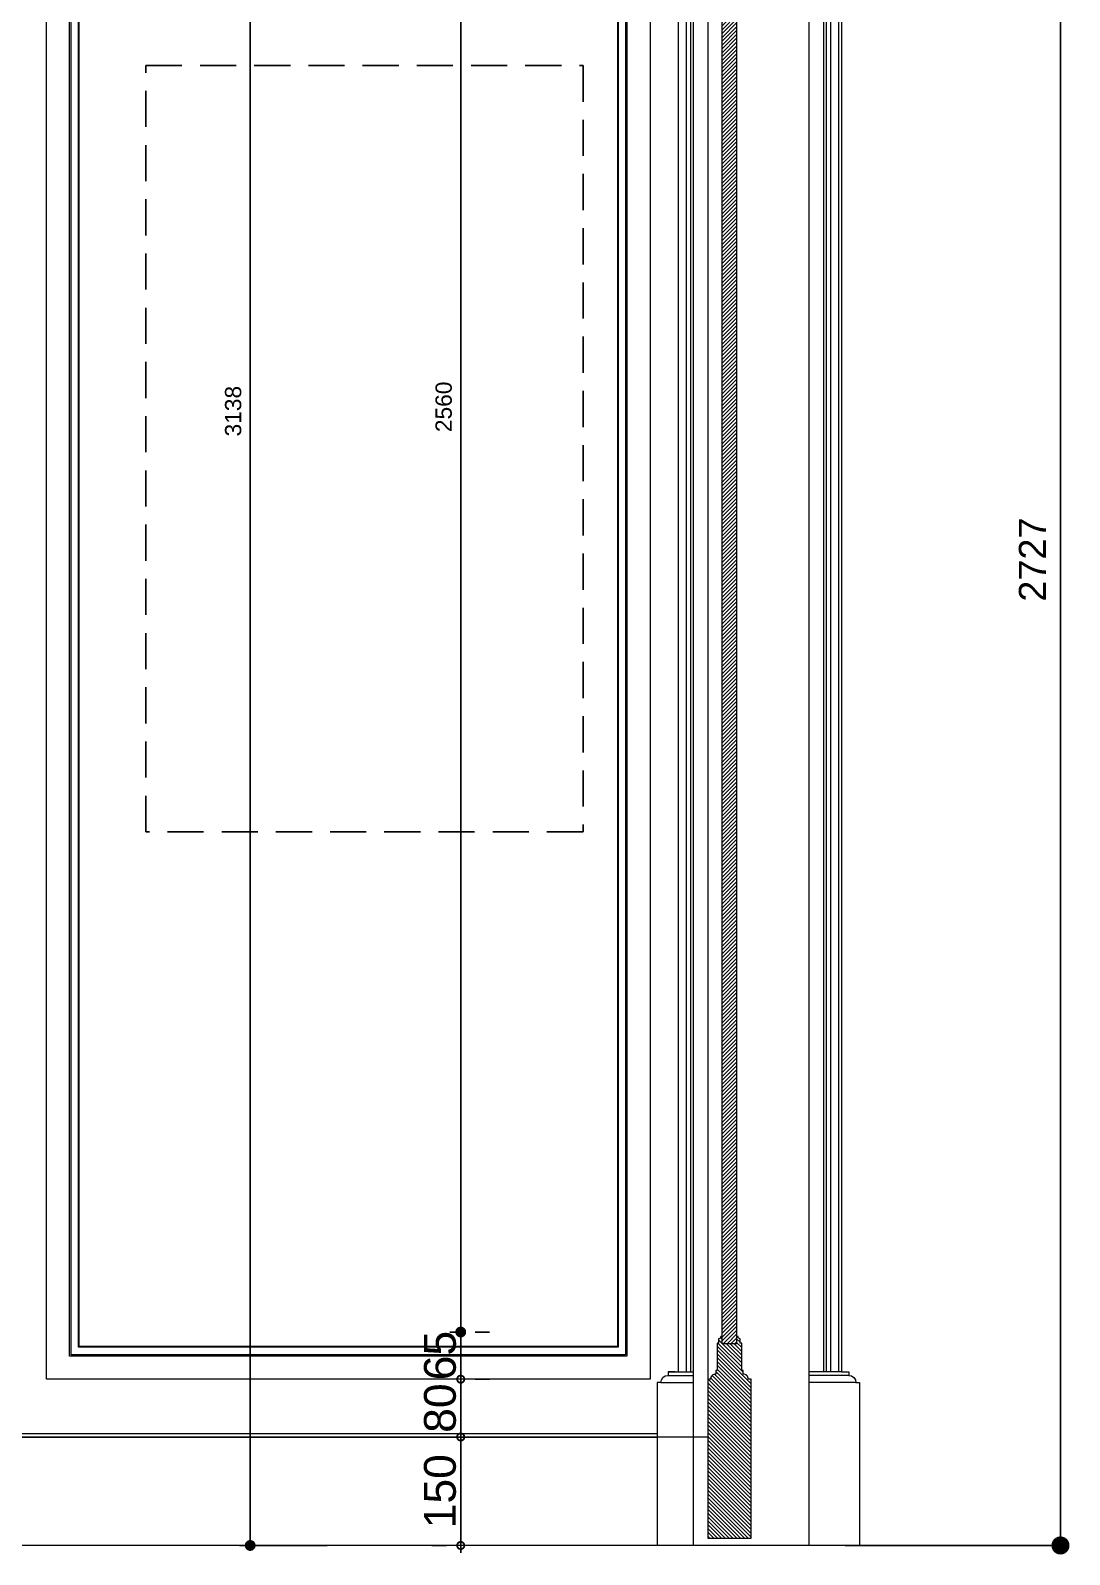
# Model space of a CAD drawing. Header units: inches. Extents: x 230831 to 416194, y 441295 to 526666.
# Drawn here: x 244103 to 245541, y 449405 to 451513 of the extents above; entities that cross this region are included whole.
import ezdxf

# ---------------------------------------------------------------- set-up
doc = ezdxf.new("R2010")
doc.units = ezdxf.units.IN
doc.header["$MEASUREMENT"] = 0
doc.linetypes.add('DASHED2', pattern=[0.375, 0.25, -0.125])
for name, color, linetype in [('8', 8, 'Continuous'), ('A-DIMESNION-1', 7, 'Continuous'), ('CQ section wall', 3, 'Continuous'), ('CQ SPOT DETAIL DIMENSION', 9, 'Continuous'), ('WOOD', 23, 'Continuous')]:
    doc.layers.add(name, color=color, linetype=linetype)
for name, color, linetype, lineweight in [('CQ gypsum 2', 42, 'Continuous', 0), ('CQ Section Flooring fin.', 6, 'Continuous', 0), ('CQ Wood', 30, 'Continuous', 0), ('Marble', 6, 'Continuous', 0)]:
    doc.layers.add(name, color=color, linetype=linetype, lineweight=lineweight)
doc.styles.get("Standard").update_dxf_attribs({"font": 'arial.ttf'})
doc.dimstyles.new('chester 15', dxfattribs={"dimscale": 0.15, "dimtxt": 150, "dimasz": 100, "dimexe": 100, "dimexo": 0, "dimgap": 80, "dimtad": 1, "dimdec": 0, "dimzin": 0, "dimdsep": 46, "dimtxsty": 'Standard', "dimblk": 'DOT', "dimcen": 100, "dimclrd": 1, "dimclre": 1, "dimclrt": 3, "dimadec": 0, "dimazin": 0, "dimtfac": 1, "dimtdec": 0, "dimtofl": 0, "dimtmove": 0, "dimatfit": 3, "dimfxl": 1, "dimtolj": 1, "dimtzin": 0, "dimlwd": -1, "dimarcsym": 0})
doc.dimstyles.new('chester 25', dxfattribs={"dimscale": 0.25, "dimtxt": 150, "dimasz": 100, "dimexe": 10, "dimexo": 20, "dimgap": 80, "dimtad": 1, "dimdec": 0, "dimzin": 0, "dimdsep": 46, "dimtxsty": 'Standard', "dimblk": 'DOT', "dimcen": 50, "dimclrd": 1, "dimclre": 1, "dimclrt": 3, "dimadec": 0, "dimazin": 0, "dimtfac": 1, "dimtdec": 0, "dimtofl": 0, "dimtmove": 0, "dimatfit": 3, "dimfxl": 1, "dimtolj": 1, "dimtzin": 0, "dimlwd": -1, "dimarcsym": 0})
doc.dimstyles.new('CQ Anno', dxfattribs={"dimscale": 40, "dimtxt": 2.2, "dimasz": 200, "dimexe": 1, "dimexo": 0.5, "dimgap": 0.5, "dimtad": 1, "dimrnd": 1, "dimdsep": 46, "dimtxsty": 'Standard', "dimblk": 'DOTSMALL', "dimcen": 0.0025, "dimdle": 0.5, "dimclrd": 8, "dimclre": 8, "dimclrt": 53, "dimazin": 2, "dimtfac": 1, "dimtix": 1, "dimtmove": 1, "dimatfit": 0, "dimfxl": 50, "dimtolj": 1, "dimtzin": 0, "dimlwd": -1, "dimarcsym": 1})

# ---------------------------------------------------------------- blocks, each defined once
blk = doc.blocks.new('SECTION A AND B')
at = {"layer": 'CQ Section Flooring fin.', "extrusion": (2.77242e-08, -3.39709e-09, 1)}
blk.add_line((234206.7, 449417.2, 0), (236734.2, 449417.2, 0), dxfattribs=at)
blk = doc.blocks.new('WD-05 cloak room')
at = {"layer": 'WOOD', "lineweight": 0}
h = blk.add_hatch(dxfattribs=at)
h.set_pattern_fill('ANSI31', color=8, scale=30, angle=810, style=0)
h.set_pattern_definition([(135, (307276.9018, 394764.5357), (-2.65165043, -2.65165043), [])])
h.paths.add_polyline_path([(234489, 451667.2), (234489, 449696.2), (234508.9, 449696.2), (234508.9, 451667.2)])
h = blk.add_hatch(dxfattribs=at)
h.set_pattern_fill('ANSI31', color=8, scale=30, angle=810, style=0)
h.set_pattern_definition([(225, (306824.4557, 566445.7782), (-2.65165043, 2.65165043), [])])
edge = h.paths.add_edge_path()
edge.add_line((234468.9, 449427.2), (234468.9, 449647.2))
edge.add_line((234468.9, 449647.2), (234472.9, 449647.2))
edge.add_arc((234479.6, 449647.5), 6.66, 86.2721, 183.0718, ccw=False)
edge.add_line((234480, 449654.2), (234480, 449659.2))
edge.add_line((234480, 449659.2), (234482, 449659.2))
edge.add_line((234482, 449659.2), (234482, 449697.2))
edge.add_line((234482, 449697.2), (234484, 449697.2))
edge.add_line((234484, 449697.2), (234484, 449703.2))
edge.add_arc((234484, 449706.2), 3.01, 270, 360.1129)
edge.add_line((234487, 449706.2), (234489, 449706.2))
edge.add_line((234489, 449706.2), (234489, 449696.2))
edge.add_line((234489, 449696.2), (234508.9, 449696.2))
edge.add_line((234508.9, 449696.2), (234508.9, 449706.2))
edge.add_line((234508.9, 449706.2), (234510.9, 449706.2))
edge.add_arc((234513.9, 449706.2), 3.01, 179.8871, 270)
edge.add_line((234513.9, 449703.2), (234513.9, 449697.2))
edge.add_line((234513.9, 449697.2), (234515.8, 449697.2))
edge.add_line((234515.8, 449697.2), (234515.8, 449659.2))
edge.add_line((234515.8, 449659.2), (234517.8, 449659.2))
edge.add_line((234517.8, 449659.2), (234517.8, 449654.2))
edge.add_arc((234518.3, 449647.5), 6.66, -3.0718, 93.7279, ccw=False)
edge.add_line((234524.9, 449647.2), (234528.9, 449647.2))
edge.add_line((234528.9, 449647.2), (234528.9, 449427.2))
edge.add_line((234528.9, 449427.2), (234497.9, 449427.2))
edge.add_line((234497.9, 449427.2), (234468.9, 449427.2))
at = {"layer": 'Marble', "color": 31}
for p, q in [((234323.9, 449642.4, 0), (234318.9, 449642.4, 0)), ((234318.9, 449642.4, 0), (234318.9, 449417.2, 0)), ((234323.9, 449642.4, 0), (234388.9, 449642.4, 0)), ((234333.8, 449652.4, 0), (234388.9, 449652.4, 0)), ((234343.9, 449657.4, 0), (234333.9, 449657.4, 0)), ((234333.9, 449657.4, 0), (234333.9, 449652.4, 0)), ((234343.9, 449657.4, 0), (234388.9, 449657.4, 0)), ((234583.9, 449657.4, 0), (234548.9, 449657.4, 0)), ((234584.1, 449652.4, 0), (234548.9, 449652.4, 0)), ((234593.9, 449642.4, 0), (234548.9, 449642.4, 0)), ((234573.9, 449657.4, 0), (234583.9, 449657.4, 0)), ((234583.9, 449657.4, 0), (234583.9, 449652.4, 0)), ((234593.9, 449642.4, 0), (234598.9, 449642.4, 0)), ((234598.9, 449642.4, 0), (234598.9, 449417.2, 0))]:
    blk.add_line(p, q, dxfattribs=at)
for centre, start, end in [((234333.9, 449642.4, 0), 90, 180), ((234583.9, 449642.4, 0), 0, 90)]:
    blk.add_arc(centre, 10, start, end, dxfattribs=at)
at = {"layer": 'WOOD', "color": 8, "lineweight": 0}
for p, q in [((234343.9, 452116.2, 0), (234343.9, 449657.4, 0)), ((234347.8, 452092.3, 0), (234347.8, 449657.4, 0)), ((234570, 452092.3, 0), (234570, 449657.4, 0)), ((234358.9, 452067.2, 0), (234358.9, 449657.4, 0)), ((234364.9, 452067.2, 0), (234364.9, 449657.4, 0)), ((234552.9, 452067.2, 0), (234552.9, 449657.4, 0)), ((234558.9, 452067.2, 0), (234558.9, 449657.4, 0)), ((234368.9, 452057.2, 0), (234368.9, 449657.4, 0)), ((234548.9, 452057.2, 0), (234548.9, 449417.2, 0)), ((234388.9, 452017.2, 0), (234388.9, 449417.2, 0))]:
    blk.add_line(p, q, dxfattribs=at)
at = {"layer": 'WOOD', "lineweight": 0, "ltscale": 5, "elevation": 0}
blk.add_lwpolyline([(234489, 451667.2), (234489, 449696.2), (234508.9, 449696.2), (234508.9, 451667.2), (234489, 451667.2)], dxfattribs=at)
blk.add_lwpolyline([(234468.9, 449427.2), (234468.9, 449647.2), (234472.9, 449647.2, -0.449416), (234480, 449654.2), (234480, 449659.2), (234482, 449659.2), (234482, 449697.2), (234484, 449697.2), (234484, 449703.2, 0.414791), (234487, 449706.2), (234489, 449706.2), (234489, 449696.2), (234508.9, 449696.2), (234508.9, 449706.2), (234510.9, 449706.2, 0.414791), (234513.9, 449703.2), (234513.9, 449697.2), (234515.8, 449697.2), (234515.8, 449659.2), (234517.8, 449659.2), (234517.8, 449654.2, -0.449416), (234524.9, 449647.2), (234528.9, 449647.2), (234528.9, 449427.2), (234497.9, 449427.2), (234497.9, 449427.2), (234468.9, 449427.2)], format="xyb", dxfattribs=at)
blk = doc.blocks.new('_Dot')
at = {"color": 0, "linetype": 'ByBlock', "lineweight": -2}
blk.add_line((-0.5, 0), (-1, 0), dxfattribs=at)
at = {"color": 0, "linetype": 'ByBlock', "const_width": 0.5}
blk.add_lwpolyline([(-0.25, 0, 1), (0.25, 0, 1)], format="xyb", close=True, dxfattribs=at)
blk = doc.blocks.new('*D239')
at = {"layer": 'CQ SPOT DETAIL DIMENSION', "color": 1, "lineweight": -2, "transparency": 16777216}
for p, q in [((244513.8, 452555.2), (244392.4, 452555.2)), ((244513.8, 449417.2), (244392.4, 449417.2))]:
    blk.add_line(p, q, dxfattribs=at)
at = {"layer": 'CQ SPOT DETAIL DIMENSION', "color": 1, "transparency": 16777216}
blk.add_line((244407.4, 452540.2), (244407.4, 449432.2), dxfattribs=at)
at = {"layer": 'Defpoints', "color": 0, "transparency": 16777216}
for p in [(244513.8, 452555.2, 0), (244407.4, 449417.2), (244513.8, 449417.2, 0)]:
    blk.add_point(p, dxfattribs=at)
at = {"layer": 'CQ SPOT DETAIL DIMENSION', "color": 1, "transparency": 16777216, "xscale": 15, "yscale": 15, "zscale": 15}
for p, rotation in [((244407.4, 452555.2), 90), ((244407.4, 449417.2), 270)]:
    blk.add_blockref('_Dot', p, dxfattribs=dict(at, rotation=rotation))
at = {"layer": 'CQ SPOT DETAIL DIMENSION', "color": 3, "transparency": 16777216, "insert": (244383.9, 450986.2), "char_height": 22.5, "attachment_point": 5, "rotation": 90}
blk.add_mtext('\\A1;3138', dxfattribs=at)
blk = doc.blocks.new('*D238')
at = {"layer": 'CQ SPOT DETAIL DIMENSION', "color": 1, "lineweight": -2, "transparency": 16777216}
for p, q in [((244698.7, 452272), (244683.7, 452272)), ((244698.7, 449712.4), (244683.7, 449712.4))]:
    blk.add_line(p, q, dxfattribs=at)
at = {"layer": 'CQ SPOT DETAIL DIMENSION', "color": 1, "transparency": 16777216}
blk.add_line((244698.7, 452257), (244698.7, 449727.4), dxfattribs=at)
at = {"layer": 'Defpoints', "color": 0, "transparency": 16777216}
for p in [(244698.7, 452272, 0), (244698.7, 449712.4, 0), (244698.7, 449712.4)]:
    blk.add_point(p, dxfattribs=at)
at = {"layer": 'CQ SPOT DETAIL DIMENSION', "color": 1, "transparency": 16777216, "xscale": 15, "yscale": 15, "zscale": 15}
for p, rotation in [((244698.7, 452272), 90), ((244698.7, 449712.4), 270)]:
    blk.add_blockref('_Dot', p, dxfattribs=dict(at, rotation=rotation))
at = {"layer": 'CQ SPOT DETAIL DIMENSION', "color": 3, "transparency": 16777216, "insert": (244675.2, 450992.2), "char_height": 22.5, "attachment_point": 5, "rotation": 90}
blk.add_mtext('\\A1;2560', dxfattribs=at)
blk = doc.blocks.new('_DotSmall')
at = {"color": 0, "linetype": 'ByBlock', "const_width": 0.5}
blk.add_lwpolyline([(-0.0625, 0, 1), (0.0625, 0, 1)], format="xyb", close=True, dxfattribs=at)
blk = doc.blocks.new('*D237')
at = {"layer": 'A-DIMESNION-1', "color": 8, "ltscale": 0.05, "transparency": 16777216}
blk.add_line((244698.7, 449722.4), (244698.7, 449637.2), dxfattribs=at)
at = {"layer": 'A-DIMESNION-1', "color": 8, "lineweight": -2, "ltscale": 0.05, "transparency": 16777216}
for p, q in [((244718.7, 449712.4), (244738.7, 449712.4)), ((244718.7, 449647.2), (244738.7, 449647.2))]:
    blk.add_line(p, q, dxfattribs=at)
at = {"layer": 'Defpoints', "color": 0, "linetype": 'Continuous', "ltscale": 0.05, "transparency": 16777216}
for p in [(244698.7, 449712.4, 0), (244698.7, 449647.2, 0), (244698.7, 449647.2)]:
    blk.add_point(p, dxfattribs=at)
at = {"layer": 'A-DIMESNION-1', "color": 8, "linetype": 'Continuous', "ltscale": 0.05, "transparency": 16777216, "xscale": 20, "yscale": 20, "zscale": 20}
for p, rotation in [((244698.7, 449712.4), 90), ((244698.7, 449647.2), 270)]:
    blk.add_blockref('_DotSmall', p, dxfattribs=dict(at, rotation=rotation))
at = {"layer": 'A-DIMESNION-1', "color": 53, "linetype": 'Continuous', "ltscale": 0.05, "transparency": 16777216, "insert": (244670.2, 449679.8), "char_height": 44, "attachment_point": 5, "rotation": 90}
blk.add_mtext('\\A1;65', dxfattribs=at)
blk = doc.blocks.new('*D236')
at = {"layer": 'A-DIMESNION-1', "color": 8, "ltscale": 0.05, "transparency": 16777216}
blk.add_line((244698.7, 449657.2), (244698.7, 449557.2), dxfattribs=at)
at = {"layer": 'A-DIMESNION-1', "color": 8, "lineweight": -2, "ltscale": 0.05, "transparency": 16777216}
for p, q in [((244718.7, 449647.2), (244738.7, 449647.2)), ((244688.5, 449567.2), (244658.7, 449567.2))]:
    blk.add_line(p, q, dxfattribs=at)
at = {"layer": 'Defpoints', "color": 0, "linetype": 'Continuous', "ltscale": 0.05, "transparency": 16777216}
for p in [(244698.7, 449647.2, 0), (244698.7, 449567.2), (244708.5, 449567.2, 0)]:
    blk.add_point(p, dxfattribs=at)
at = {"layer": 'A-DIMESNION-1', "color": 8, "linetype": 'Continuous', "ltscale": 0.05, "transparency": 16777216, "xscale": 20, "yscale": 20, "zscale": 20}
for p, rotation in [((244698.7, 449647.2), 90), ((244698.7, 449567.2), 270)]:
    blk.add_blockref('_DotSmall', p, dxfattribs=dict(at, rotation=rotation))
at = {"layer": 'A-DIMESNION-1', "color": 53, "linetype": 'Continuous', "ltscale": 0.05, "transparency": 16777216, "insert": (244670.2, 449607.2), "char_height": 44, "attachment_point": 5, "rotation": 90}
blk.add_mtext('\\A1;80', dxfattribs=at)
blk = doc.blocks.new('*D235')
at = {"layer": 'A-DIMESNION-1', "color": 8, "ltscale": 0.05, "transparency": 16777216}
blk.add_line((244698.7, 449577.2), (244698.7, 449407.2), dxfattribs=at)
at = {"layer": 'A-DIMESNION-1', "color": 8, "lineweight": -2, "ltscale": 0.05, "transparency": 16777216}
for p, q in [((244688.5, 449567.2), (244658.7, 449567.2)), ((244678.8, 449417.2), (244658.7, 449417.2))]:
    blk.add_line(p, q, dxfattribs=at)
at = {"layer": 'Defpoints', "color": 0, "linetype": 'Continuous', "ltscale": 0.05, "transparency": 16777216}
for p in [(244708.5, 449567.2, 0), (244698.7, 449417.2), (244698.8, 449417.2, 0)]:
    blk.add_point(p, dxfattribs=at)
at = {"layer": 'A-DIMESNION-1', "color": 8, "linetype": 'Continuous', "ltscale": 0.05, "transparency": 16777216, "xscale": 20, "yscale": 20, "zscale": 20}
for p, rotation in [((244698.7, 449567.2), 90), ((244698.7, 449417.2), 270)]:
    blk.add_blockref('_DotSmall', p, dxfattribs=dict(at, rotation=rotation))
at = {"layer": 'A-DIMESNION-1', "color": 53, "linetype": 'Continuous', "ltscale": 0.05, "transparency": 16777216, "insert": (244670.2, 449492.2), "char_height": 44, "attachment_point": 5, "rotation": 90}
blk.add_mtext('\\A1;150', dxfattribs=at)
blk = doc.blocks.new('*D346')
at = {"layer": 'A-DIMESNION-1', "color": 1, "lineweight": -2, "ltscale": 0.05, "transparency": 16777216}
for p, q in [((245230.5, 452144.6), (245531.1, 452144.6)), ((245230.5, 449417.2), (245531.1, 449417.2))]:
    blk.add_line(p, q, dxfattribs=at)
at = {"layer": 'A-DIMESNION-1', "color": 1, "ltscale": 0.05, "transparency": 16777216}
blk.add_line((245528.6, 452119.6), (245528.6, 449442.2), dxfattribs=at)
at = {"layer": 'Defpoints', "color": 0, "linetype": 'Continuous', "ltscale": 0.05, "transparency": 16777216}
for p in [(245225.5, 452144.6, 0), (245225.5, 449417.2, 0), (245528.6, 449417.2)]:
    blk.add_point(p, dxfattribs=at)
at = {"layer": 'A-DIMESNION-1', "color": 1, "linetype": 'Continuous', "ltscale": 0.05, "transparency": 16777216, "xscale": 25, "yscale": 25, "zscale": 25}
for p, rotation in [((245528.6, 452144.6), 90), ((245528.6, 449417.2), 270)]:
    blk.add_blockref('_Dot', p, dxfattribs=dict(at, rotation=rotation))
at = {"layer": 'A-DIMESNION-1', "color": 3, "linetype": 'Continuous', "ltscale": 0.05, "transparency": 16777216, "insert": (245489.8, 450780.9), "char_height": 37.5, "attachment_point": 5, "rotation": 90}
blk.add_mtext('\\A1;2727', dxfattribs=at)

msp = doc.modelspace()

# ---------------------------------------------------------------- linework, layer by layer
at = {"layer": '8', "color": 6, "lineweight": 0, "ltscale": 5, "elevation": 0}
msp.add_lwpolyline([(244045.537, 449567.176), (244970.54, 449567.176), (244970.54, 449417.176), (244045.537, 449417.176)], close=True, dxfattribs=at)
at = {"layer": 'CQ gypsum 2'}
msp.add_line((242875.544, 449572.176, 0), (244970.54, 449572.176, 0), dxfattribs=at)
at = {"layer": 'CQ gypsum 2', "elevation": 0}
for points in [[(244045.537, 452417.221), (245040.625, 452417.236), (245040.625, 449567.087), (244045.537, 449567.071)], [(244125.537, 452337.222), (244960.625, 452337.235), (244960.625, 449647.086), (244125.537, 449647.073)], [(244157.536, 452305.223), (244928.625, 452305.235), (244928.625, 449679.085), (244157.536, 449679.073)], [(244159.536, 452303.223), (244926.625, 452303.235), (244926.625, 449681.085), (244159.536, 449681.073)], [(244169.736, 452293.023), (244916.425, 452293.035), (244916.425, 449691.285), (244169.736, 449691.273)], [(244170.736, 452292.023), (244915.425, 452292.035), (244915.425, 449692.285), (244170.736, 449692.273)]]:
    msp.add_lwpolyline(points, close=True, dxfattribs=at)
at = {"layer": 'CQ section wall', "color": 251, "linetype": 'DASHED2', "ltscale": 200, "elevation": 0}
msp.add_lwpolyline([(244867.925, 450404.287), (244262.925, 450404.287), (244262.925, 451464.287), (244867.925, 451464.287)], close=True, dxfattribs=at)

# ---------------------------------------------------------------- block references
at = {"layer": 'CQ section wall', "xscale": -1}
msp.add_blockref('SECTION A AND B', (479564.713, 0, 0), dxfattribs=at)
at = {"layer": 'CQ Wood', "xscale": -1}
msp.add_blockref('WD-05 cloak room', (479569.459, 0, 0), dxfattribs=at)

# ---------------------------------------------------------------- dimensions: what is measured, and where the dimension line sits
at = {"layer": 'A-DIMESNION-1', "color": 64, "linetype": 'Continuous', "ltscale": 0.05}
dim = msp.add_linear_dim(base=(245528.622, 449417.176), p1=(245225.54, 452144.605, 0), p2=(245225.54, 449417.176, 0), angle=90, dimstyle='chester 25', dxfattribs=at)
dim.commit()
dim.dimension.update_dxf_attribs({"geometry": '*D346', "text_midpoint": (245489.795, 450780.891)})
dim = msp.add_linear_dim(base=(244698.662, 449647.18), p1=(244698.662, 449712.38, 0), p2=(244698.662, 449647.18, 0), angle=90, dimstyle='CQ Anno', override={"dimscale": 0, "dimasz": 1, "dimexe": 2, "dimexo": 1, "dimgap": 0.3, "dimcen": 0.005}, dxfattribs=at)
dim.commit()
dim.dimension.update_dxf_attribs({"geometry": '*D237', "text_midpoint": (244698.662, 449679.78), "dimtype": 160})
for base, p1, p2, picture, middle in [((244698.662, 449567.18), (244698.662, 449647.18, 0), (244708.516, 449567.18, 0), '*D236', (244670.197, 449607.18)), ((244698.662, 449417.176), (244708.516, 449567.18, 0), (244698.836, 449417.176, 0), '*D235', (244670.197, 449492.178))]:
    dim = msp.add_linear_dim(base=base, p1=p1, p2=p2, angle=90, dimstyle='CQ Anno', override={"dimscale": 0, "dimasz": 1, "dimexe": 2, "dimexo": 1, "dimgap": 0.3, "dimcen": 0.005}, dxfattribs=at)
    dim.commit()
    dim.dimension.update_dxf_attribs({"geometry": picture, "text_midpoint": middle})
at = {"layer": 'CQ SPOT DETAIL DIMENSION', "color": 2}
for base, p1, p2, picture, middle in [((244407.406, 449417.176), (244513.836, 452555.216, 0), (244513.836, 449417.176, 0), '*D239', (244383.91, 450986.196)), ((244698.662, 449712.38), (244698.662, 452271.975, 0), (244698.662, 449712.38, 0), '*D238', (244675.174, 450992.177))]:
    dim = msp.add_linear_dim(base=base, p1=p1, p2=p2, angle=90, dimstyle='chester 15', dxfattribs=at)
    dim.commit()
    dim.dimension.update_dxf_attribs({"geometry": picture, "text_midpoint": middle})

doc.saveas('drawing.dxf')
